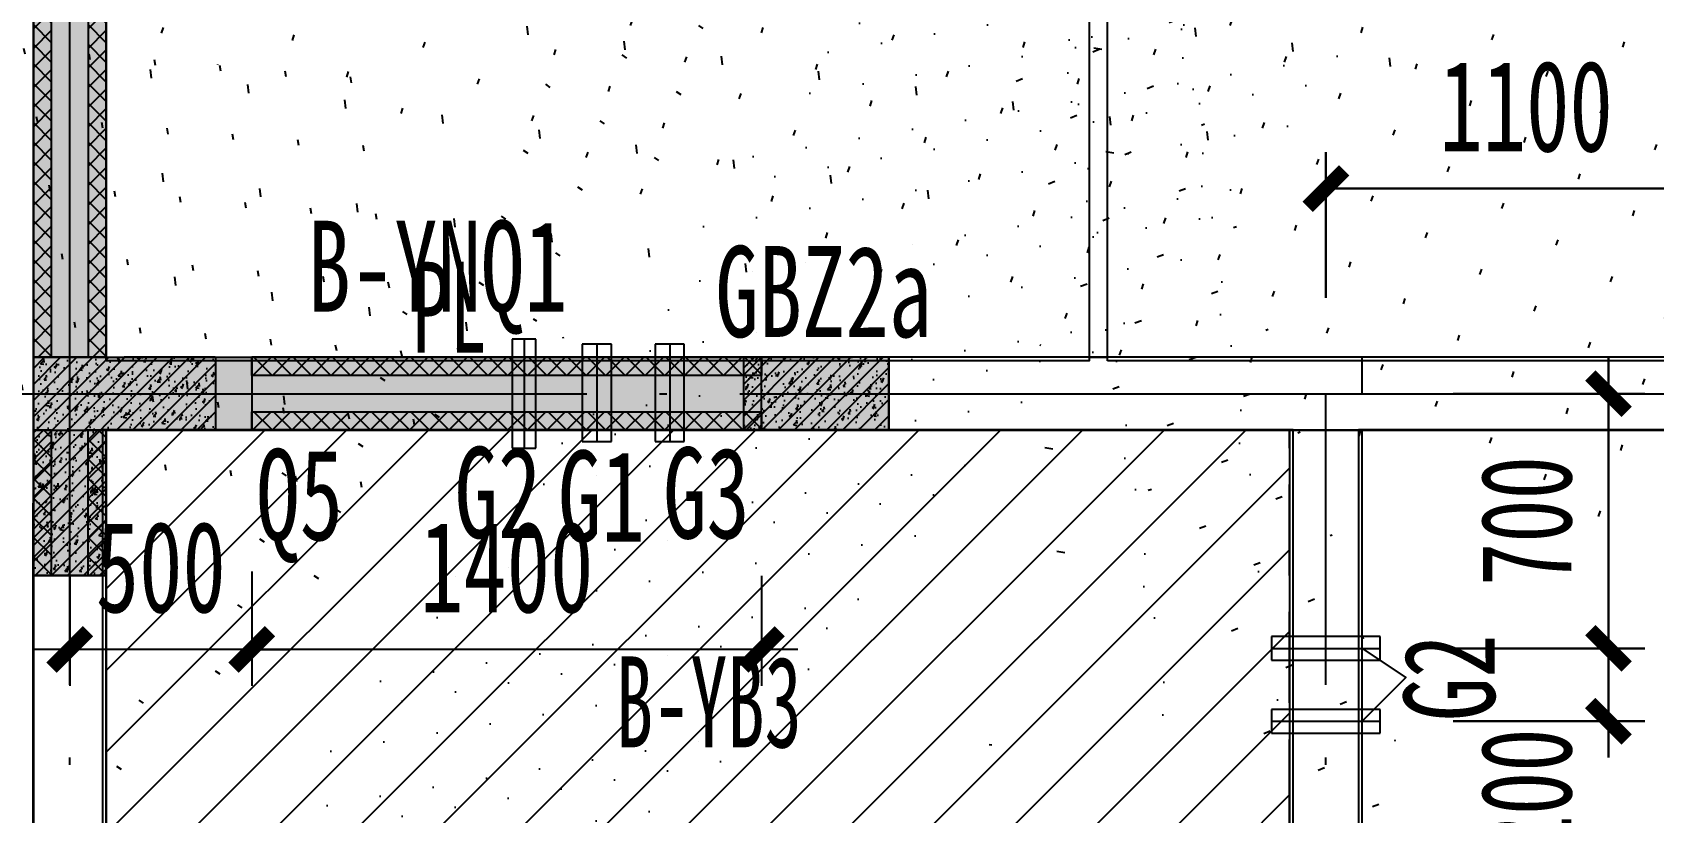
# Model space of a CAD drawing. Extents: x -3200781797 to -8106663, y 494714 to 1244925.
# Drawn here: x -8170803 to -8166350, y 773618 to 775762 of the extents above; entities that cross this region are included whole.
import ezdxf
from ezdxf.enums import TextEntityAlignment as Align
from ezdxf.xclip import XClip

# ---------------------------------------------------------------- set-up
doc = ezdxf.new("R2010")
doc.units = 0
doc.header["$LTSCALE"] = 1000
doc.header["$MEASUREMENT"] = 0
doc.header["$XCLIPFRAME"] = 0
for name, pattern in [('125-墙体$0$CENTER2', [1.125, 0.75, -0.125, 0.125, -0.125]), ('125-墙体$0$CONTINOUS', [0]), ('3#-轴线$0$DOTE', [2.4200000000000004, 2, -0.2, 0.02, -0.2]), ('3#4#5#$0$DASH', [0.35, 0.25, -0.1]), ('3#4#5#模板$0$DASH', [0.35, 0.25, -0.1]), ('DASH', [0.35, 0.25, -0.1])]:
    doc.linetypes.add(name, pattern=pattern)
doc.layers.get('Defpoints').update_dxf_attribs({"color": 30, "linetype": 'DASH'})
for name, color, linetype in [('125-墙体$0$DUCT-排烟中心线', 5, '125-墙体$0$CENTER2'), ('125-墙体$0$DUCT-排烟管', 2, 'Continuous'), ('125-墙体$0$DUCT-送风中心线', 5, '125-墙体$0$CENTER2'), ('125-墙体$0$DUCT-送风管', 4, 'Continuous'), ('125-墙体$0$S-WALL', 40, 'Continuous'), ('125-墙体$0$S-WALL-BEAM', 120, 'Continuous'), ('125-墙体$0$S-WALL-COLU', 252, '125-墙体$0$CONTINOUS'), ('125-墙体$0$S-WALL-COLU-HATC', 16, 'Continuous'), ('125-墙体$0$S-WALL-HATC', 253, 'Continuous'), ('125-墙体$0$提结构条件', 7, 'Continuous'), ('3#-轴线$0$A-ANNO-DOTE', 10, '3#-轴线$0$DOTE'), ('3#4#5#$0$DIM', 3, 'Continuous'), ('3#4#5#$0$PC-SLAB', 6, '3#4#5#$0$DASH'), ('3#4#5#$0$S-ANNO-TEXT', 7, 'Continuous'), ('3#4#5#$0$S-PC-FQ', 4, 'Continuous'), ('3#4#5#$0$S-PC-FQ-NYQ', 4, 'Continuous'), ('3#4#5#$0$S-PC-FQ-WYQ', 4, 'Continuous'), ('3#4#5#$0$S-PC-SLAB', 6, 'Continuous'), ('3#4#5#$0$S-WALL-HATC', 253, 'Continuous'), ('3#4#5#模板$0$S-SLAB-TEXT', 120, 'Continuous'), ('DIM', 3, 'Continuous'), ('S-PC-FQ-WYQ', 4, 'Continuous'), ('S-WALL-BEAM-TEXT', 2, 'Continuous'), ('S-WALL-COLU-TEXT', 2, 'Continuous')]:
    doc.layers.add(name, color=color, linetype=linetype)
doc.layers.add('WALL-TEXT', color=2, linetype='Continuous', lineweight=25)
doc.layers.add('设备条件', color=5, linetype='Continuous', lineweight=30)
doc.styles.add('3#4#5#$0$外部参照 1$0$宋体', font='', dxfattribs={"width": 0.8})
doc.styles.add('3#4#5#$0$宋体', font='', dxfattribs={"width": 0.8})
doc.styles.add('3#4#5#$0$楷体', font='', dxfattribs={"width": 0.7})
doc.styles.add('TSSD_Dimension', font='', dxfattribs={"width": 0.7})
doc.styles.add('楷体', font='', dxfattribs={"width": 0.6})
doc.styles.add('楷体GB312', font='', dxfattribs={"width": 0.8})
doc.styles.get('3#4#5#$0$外部参照 1$0$宋体').set_extended_font_data('SimSun')
doc.styles.get('3#4#5#$0$宋体').set_extended_font_data('SimSun')
doc.styles.get('3#4#5#$0$楷体').set_extended_font_data('KaiTi_GB2312')
doc.styles.get('TSSD_Dimension').set_extended_font_data('KaiTi_GB2312')
doc.styles.get('楷体').set_extended_font_data('KaiTi_GB2312')
doc.styles.get('楷体GB312').set_extended_font_data('楷体_GB2312')
doc.dimstyles.new('3#4#5#$0$TSSD_100_100', dxfattribs={"dimtxt": 250, "dimasz": 100, "dimexe": 100, "dimexo": 250, "dimgap": 100, "dimtad": 1, "dimdec": 0, "dimzin": 0, "dimdsep": 46, "dimtxsty": '3#4#5#$0$楷体', "dimblk": '3#4#5#$0$_ArchTick', "dimcen": 0, "dimdle": 100, "dimclrt": 7, "dimadec": 0, "dimazin": 0, "dimtfac": 1, "dimtdec": 0, "dimtix": 1, "dimtmove": 2, "dimatfit": 3, "dimfxl": 1, "dimtolj": 1, "dimtzin": 0, "dimarcsym": 0})
doc.dimstyles.new('TSSD_100_100', dxfattribs={"dimtxt": 250, "dimasz": 100, "dimexe": 100, "dimexo": 250, "dimgap": 100, "dimtad": 1, "dimdec": 0, "dimzin": 0, "dimdsep": 46, "dimtxsty": 'TSSD_Dimension', "dimblk": 'ARCHTICK', "dimcen": 0, "dimdle": 100, "dimclrt": 7, "dimadec": 0, "dimazin": 0, "dimtfac": 1, "dimtdec": 0, "dimtix": 1, "dimtmove": 2, "dimatfit": 3, "dimfxl": 1, "dimtolj": 1, "dimtzin": 0, "dimarcsym": 0})
doc.dimstyles.new('TSSD_100_100$0', dxfattribs={"dimtxt": 250, "dimasz": 100, "dimexe": 100, "dimexo": 0, "dimgap": 100, "dimtad": 1, "dimdec": 0, "dimzin": 0, "dimdsep": 46, "dimtxsty": 'TSSD_Dimension', "dimblk1": 'ARCHTICK', "dimblk2": 'ARCHTICK', "dimsah": 1, "dimcen": 0, "dimclrt": 7, "dimadec": 0, "dimazin": 0, "dimtfac": 1, "dimtdec": 0, "dimtix": 1, "dimtmove": 2, "dimatfit": 3, "dimldrblk": 'ARCHTICK', "dimfxl": 300, "dimfxlon": 1, "dimtvp": 0.7, "dimtolj": 1, "dimtzin": 0, "dimarcsym": 0})

# ---------------------------------------------------------------- blocks, each defined once
blk = doc.blocks.new('an-4')
at = {"layer": 'S-WALL-COLU-TEXT', "style": '楷体GB312', "width": 0.7}
blk.add_text('GBZ2a', height=250, dxfattribs=at).set_placement((-8471481.51107207, 768253.5306099739))
blk = doc.blocks.new('XPL-3#-F2')
at = {"layer": 'S-WALL-BEAM-TEXT', "style": '楷体', "width": 0.6}
blk.add_text('PL', height=250, dxfattribs=at).set_placement((-8219759.537081222, 774882.0521028088, -6.788630474278521e-09))
blk = doc.blocks.new('3-Q-2')
at = {"layer": 'WALL-TEXT', "style": '楷体GB312', "width": 0.7}
blk.add_text('Q5', height=250, dxfattribs=at).set_placement((-8216796.829892913, 774352.6503122707))
blk = doc.blocks.new('_ArchTick')
at = {"color": 0, "linetype": 'ByBlock', "const_width": 0.4}
blk.add_lwpolyline([(-0.5, -0.5), (0.5, 0.5)], dxfattribs=at)
blk = doc.blocks.new('*D1272')
at = {"layer": 'Defpoints', "color": 0, "transparency": 16777216}
for p in [(-8391497.145835888, 696912.7405795972), (-8390820.98067347, 696912.7405795972), (-8391497.145835888, 696212.7398857822)]:
    blk.add_point(p, dxfattribs=at)
at = {"layer": 'DIM', "color": 0, "lineweight": -2, "transparency": 16777216}
for p, q in [((-8390820.98067347, 696112.7398857822), (-8390820.98067347, 697012.7405795972)), ((-8391247.145835888, 696912.7405795972), (-8390720.98067347, 696912.7405795972)), ((-8391247.145835888, 696212.7398857822), (-8390720.98067347, 696212.7398857822))]:
    blk.add_line(p, q, dxfattribs=at)
at = {"layer": 'DIM', "color": 0, "lineweight": -2, "transparency": 16777216, "xscale": 100, "yscale": 100, "zscale": 100}
for p, rotation in [((-8390820.98067347, 696912.7405795972), 90), ((-8390820.98067347, 696212.7398857822), 270)]:
    blk.add_blockref('_ArchTick', p, dxfattribs=dict(at, rotation=rotation))
at = {"layer": 'DIM', "color": 7, "transparency": 16777216, "insert": (-8391045.980673468, 696562.7402326919), "char_height": 250, "attachment_point": 5, "rotation": 90, "style": 'TSSD_Dimension'}
blk.add_mtext('\\A1;700', dxfattribs=at)
blk = doc.blocks.new('*D1273')
at = {"layer": 'Defpoints', "color": 0, "transparency": 16777216}
for p in [(-8391497.145835888, 696212.7398857822), (-8390820.980673466, 696212.7398857822), (-8391497.145835888, 696012.7400357999)]:
    blk.add_point(p, dxfattribs=at)
at = {"layer": 'DIM', "color": 0, "lineweight": -2, "transparency": 16777216}
for p, q in [((-8390820.980673466, 696212.7398857822), (-8390820.980673466, 696312.7398857822)), ((-8391247.145835888, 696212.7398857822), (-8390720.980673466, 696212.7398857822)), ((-8390820.980673466, 696012.7400357999), (-8390820.980673466, 696212.7398857822)), ((-8391247.145835888, 696012.7400357999), (-8390720.980673466, 696012.7400357999)), ((-8390820.980673466, 696012.7400357999), (-8390820.980673466, 695912.7400357999))]:
    blk.add_line(p, q, dxfattribs=at)
at = {"layer": 'DIM', "color": 0, "lineweight": -2, "transparency": 16777216, "xscale": 100, "yscale": 100, "zscale": 100}
for p, rotation in [((-8390820.980673466, 696212.7398857822), 270), ((-8390820.980673466, 696012.7400357999), 90)]:
    blk.add_blockref('_ArchTick', p, dxfattribs=dict(at, rotation=rotation))
at = {"layer": 'DIM', "color": 7, "transparency": 16777216, "insert": (-8391045.980673414, 695814.3391348987), "char_height": 250, "attachment_point": 5, "rotation": 90, "style": 'TSSD_Dimension'}
blk.add_mtext('\\A1;200', dxfattribs=at)
blk = doc.blocks.new('*D1255')
at = {"layer": 'Defpoints', "color": 0, "transparency": 16777216}
for p in [(-8390497.365311045, 697476.3267007617), (-8391597.146519257, 696912.740579597), (-8390497.365311045, 696912.7402309686)]:
    blk.add_point(p, dxfattribs=at)
at = {"layer": 'DIM', "color": 0, "lineweight": -2, "transparency": 16777216}
for p, q in [((-8391597.146519257, 697176.3267007617), (-8391597.146519257, 697576.3267007617)), ((-8390497.365311045, 697176.3267007617), (-8390497.365311045, 697576.3267007617)), ((-8391597.146519257, 697476.3267007617), (-8390497.365311045, 697476.3267007617))]:
    blk.add_line(p, q, dxfattribs=at)
at = {"layer": 'DIM', "color": 0, "lineweight": -2, "transparency": 16777216, "xscale": 100, "yscale": 100, "zscale": 100, "rotation": 180}
blk.add_blockref('_ArchTick', (-8391597.146519257, 697476.3267007617), dxfattribs=at)
at = {"layer": 'DIM', "color": 0, "lineweight": -2, "transparency": 16777216, "xscale": 100, "yscale": 100, "zscale": 100}
blk.add_blockref('_ArchTick', (-8390497.365311045, 697476.3267007617), dxfattribs=at)
at = {"layer": 'DIM', "color": 7, "transparency": 16777216, "insert": (-8391047.25591515, 697701.3267007617), "char_height": 250, "attachment_point": 5, "style": 'TSSD_Dimension'}
blk.add_mtext('\\A1;1100', dxfattribs=at)
blk = doc.blocks.new('3#4#5#模板$0$A$C4139bdaf')
h = blk.add_hatch()
h.set_pattern_fill('ANSI31', color=251, scale=100)
h.set_pattern_definition([(45, (-7702.687107387464, -122599.998702767), (-112.2532015133644, 112.2532015133644), [])])
h.paths.add_polyline_path([(199.9989411755232, 400.0004981558304), (3449.998941175523, 400.0004981558304), (3449.998941175523, 3600.00049815583), (199.9989411755232, 3600.00049815583)])
at = {"linetype": '3#4#5#模板$0$DASH'}
for points in [[(-0.001058824476785958, 200.0004981558304), (3649.998941175523, 200.0004981558304), (3649.998941175523, 3800.00049815583), (-0.001058824476785958, 3800.00049815583)], [(199.9989411755232, 400.0004981558304), (3449.998941175523, 400.0004981558304), (3449.998941175523, 3600.00049815583), (199.9989411755232, 3600.00049815583)]]:
    blk.add_lwpolyline(points, close=True, dxfattribs=at)
blk = doc.blocks.new('3#4#5#$0$B-YWQ15')
at = {"layer": '3#4#5#$0$S-PC-FQ-WYQ'}
h = blk.add_hatch(dxfattribs=at)
h.set_pattern_fill('ANSI37', color=256, scale=12, angle=90)
h.set_pattern_definition([(135, (-970766.4588348517, 834939.8079217622), (-26.94076836320746, -26.94076836320745), []), (225, (-970766.4588348517, 834939.8079217622), (26.94076836320745, -26.94076836320746), [])])
h.paths.add_polyline_path([(-108963.8104887477, 319088.3087790273), (-108913.8104887477, 319088.3087790273), (-108914.0488637086, 321788.3914244222), (-108964.0488637086, 321788.3914244222)])
h = blk.add_hatch(dxfattribs=at)
h.set_pattern_fill('ANSI37', color=256, scale=12, angle=90)
h.set_pattern_definition([(135, (-970616.4588376287, 834939.8079217697), (-26.94076836320746, -26.94076836320745), []), (225, (-970616.4588376287, 834939.8079217697), (26.94076836320745, -26.94076836320746), [])])
h.paths.add_polyline_path([(-108813.8104915249, 319088.3087790348), (-108763.8104915249, 319088.3087790348), (-108764.0488664858, 321788.3914244297), (-108814.0488664858, 321788.3914244297)])
for points in [[(-108963.8104887477, 319088.3087790273), (-108913.8104887477, 319088.3087790273), (-108914.0488637086, 321788.3914244222), (-108964.0488637086, 321788.3914244222)], [(-108964.0488639945, 321788.3914244222), (-108764.0488636509, 321788.3914244222), (-108763.8104886899, 319088.3087790348), (-108963.8104890336, 319088.3087790348)], [(-108813.8104915249, 319088.3087790348), (-108763.8104915249, 319088.3087790348), (-108764.0488664858, 321788.3914244297), (-108814.0488664858, 321788.3914244297)]]:
    blk.add_lwpolyline(points, close=True, dxfattribs=at)
blk = doc.blocks.new('3#4#5#$0$B-YWQ7')
at = {"layer": '3#4#5#$0$S-PC-FQ'}
h = blk.add_hatch(dxfattribs=at)
h.set_pattern_fill('HONEY', color=6, scale=100, angle=-2.544443745170813e-14)
h.set_pattern_definition([(0, (-2908947.836587525, 574047.3616422934), (18.75, 10.82531749999999), [12.5, -25]), (120, (-2908947.836587525, 574047.3616422934), (-18.74999995903224, 10.82531757095824), [12.5, -25]), (59.99999999999997, (-2908947.836587525, 574047.3616422934), (4.096776380386083e-08, 21.65063507095823), [-25, 12.5])])
h.paths.add_polyline_path([(-147955.7622673716, 325388.3941554159), (-147855.7622673716, 325388.3941554159), (-147856.0000686354, 324388.3916527278), (-147956.0000686354, 324388.3916527278)])
at = {"layer": '3#4#5#$0$S-PC-FQ-WYQ'}
h = blk.add_hatch(dxfattribs=at)
h.set_pattern_fill('ANSI37', color=256, scale=12, angle=90)
h.set_pattern_definition([(135, (-1009808.171872631, 839489.7956301924), (-26.94076836320746, -26.94076836320745), []), (225, (-1009808.171872631, 839489.7956301924), (26.94076836320745, -26.94076836320746), [])])
h.paths.add_polyline_path([(-148006.0001016357, 326088.3916909423), (-147956.0001016357, 326088.3916909423), (-147955.7619014881, 326488.3791328523), (-148005.7619014881, 326488.3791328523)])
h = blk.add_hatch(dxfattribs=at)
h.set_pattern_fill('ANSI37', color=256, scale=12, angle=90)
h.set_pattern_definition([(135, (-1009658.171875408, 839489.7956301998), (-26.94076836320746, -26.94076836320745), []), (225, (-1009658.171875408, 839489.7956301998), (26.94076836320745, -26.94076836320746), [])])
h.paths.add_polyline_path([(-147856.0001044129, 326088.3916909498), (-147806.0001044129, 326088.3916909498), (-147805.7619042653, 326488.3791328599), (-147855.7619042653, 326488.3791328599)])
h = blk.add_hatch(dxfattribs=at)
h.set_pattern_fill('ANSI37', color=256, scale=12, angle=90)
h.set_pattern_definition([(135, (-1009808.172235738, 838539.797751571), (-26.94076836320746, -26.94076836320745), []), (225, (-1009808.172235738, 838539.797751571), (26.94076836320745, -26.94076836320746), [])])
h.paths.add_polyline_path([(-148005.7625431432, 324388.3916527204), (-147955.7625431432, 324388.3916527204), (-147955.7622645944, 325388.394299761), (-148005.7622645944, 325388.394299761)])
h = blk.add_hatch(dxfattribs=at)
h.set_pattern_fill('ANSI37', color=256, scale=12, angle=90)
h.set_pattern_definition([(135, (-1009658.172238515, 838539.7977515785), (-26.94076836320746, -26.94076836320745), []), (225, (-1009658.172238515, 838539.7977515785), (26.94076836320745, -26.94076836320746), [])])
h.paths.add_polyline_path([(-147855.7625459204, 324388.3916527278), (-147805.7625459204, 324388.3916527278), (-147805.7622673716, 325388.3942997685), (-147855.7622673716, 325388.3942997685)])
h = blk.add_hatch(dxfattribs=at)
h.set_pattern_fill('ANSI37', color=256, scale=12, angle=90)
h.set_pattern_definition([(135, (-1009808.039230553, 836589.8057067818), (-26.94076836320746, -26.94076836320745), []), (225, (-1009808.039230553, 836589.8057067818), (26.94076836320745, -26.94076836320746), [])])
h.paths.add_polyline_path([(-148005.867459557, 322088.3887220017), (-147955.867459557, 322088.3887220017), (-147955.6292594094, 323688.389188317), (-148005.6292594094, 323688.389188317)])
h = blk.add_hatch(dxfattribs=at)
h.set_pattern_fill('ANSI37', color=256, scale=12, angle=90)
h.set_pattern_definition([(135, (-1009658.039233329, 836589.8057067895), (-26.94076836320746, -26.94076836320745), []), (225, (-1009658.039233329, 836589.8057067895), (26.94076836320745, -26.94076836320746), [])])
h.paths.add_polyline_path([(-147855.8674623342, 322088.3887220092), (-147805.8674623342, 322088.3887220092), (-147805.6292621866, 323688.3891883246), (-147855.6292621866, 323688.3891883246)])
at = {"layer": '3#4#5#$0$S-PC-FQ', "color": 6}
blk.add_lwpolyline([(-147955.7622673716, 325388.3942997685), (-147855.7622673716, 325388.3942997685), (-147855.8818458347, 324388.3942319356), (-147955.8818458347, 324388.3942319356)], close=True, dxfattribs=at)
at = {"layer": '3#4#5#$0$S-PC-FQ-WYQ'}
for points in [[(-148006.0001016357, 326088.3916909423), (-147956.0001016357, 326088.3916909423), (-147955.7619014881, 326488.3791328523), (-148005.7619014881, 326488.3791328523)], [(-148005.761901774, 326488.3791328523), (-147805.7619014303, 326488.3791328523), (-147806.000101578, 326088.3916909498), (-148006.0001019216, 326088.3916909498)], [(-147856.0001044129, 326088.3916909498), (-147806.0001044129, 326088.3916909498), (-147805.7619042653, 326488.3791328599), (-147855.7619042653, 326488.3791328599)], [(-148006.0001019216, 326088.3942319356), (-147805.7620599908, 326088.3942319356), (-147805.7620599908, 325388.3941554159), (-148006.0001019216, 325388.3941554159)], [(-148005.7625431432, 324388.3916527204), (-147955.7625431432, 324388.3916527204), (-147955.7622645944, 325388.394299761), (-148005.7622645944, 325388.394299761)], [(-148005.7622648804, 325388.394299761), (-147805.7622645367, 325388.394299761), (-147805.7625430855, 324388.3916527278), (-148005.7625434292, 324388.3916527278)], [(-147855.7625459204, 324388.3916527278), (-147805.7625459204, 324388.3916527278), (-147805.7622673716, 325388.3942997685), (-147855.7622673716, 325388.3942997685)], [(-148006.0008668001, 324388.3942319356), (-147805.7628248692, 324388.3942319356), (-147805.6416000514, 323688.3942319356), (-148005.8796419823, 323688.3942319356)], [(-148005.867459557, 322088.3887220017), (-147955.867459557, 322088.3887220017), (-147955.6292594094, 323688.389188317), (-148005.6292594094, 323688.389188317)], [(-148005.6292596953, 323688.389188317), (-147805.6292593516, 323688.389188317), (-147805.8674594993, 322088.3887220092), (-148005.8674598429, 322088.3887220092)], [(-147855.8674623342, 322088.3887220092), (-147805.8674623342, 322088.3887220092), (-147805.6292621866, 323688.3891883246), (-147855.6292621866, 323688.3891883246)]]:
    blk.add_lwpolyline(points, close=True, dxfattribs=at)
blk = doc.blocks.new('3#4#5#$0$_ArchTick')
at = {"color": 0, "linetype": 'ByBlock', "const_width": 0.4}
blk.add_lwpolyline([(-0.5, -0.5), (0.5, 0.5)], dxfattribs=at)
blk = doc.blocks.new('*D3511')
at = {"layer": '3#4#5#$0$DIM', "color": 0, "lineweight": -2, "transparency": 16777216}
for p, q in [((600.0027373680496, -3788.815633588083), (600.0021439564215, -4102.895985471589)), ((2000.020325579244, -3800.680029690111), (2000.019754578763, -4102.898630612314)), ((2100.019943514832, -4002.89881954874), (500.0023328928465, -4002.895796535522))]:
    blk.add_line(p, q, dxfattribs=at)
at = {"layer": 'Defpoints', "color": 0, "transparency": 16777216}
for p in [(600.003209708666, -3538.815633588529), (2000.020797919861, -3550.680029690557), (600.002332892668, -4002.895985471769)]:
    blk.add_point(p, dxfattribs=at)
at = {"layer": '3#4#5#$0$DIM', "color": 0, "lineweight": -2, "transparency": 16777216, "xscale": 100, "yscale": 100, "zscale": 100}
for p, rotation in [((600.002332892668, -4002.895985471769), 179.9998917475048), ((2000.01994351501, -4002.898630612493), 359.9998917475048)]:
    blk.add_blockref('3#4#5#$0$_ArchTick', p, dxfattribs=dict(at, rotation=rotation))
at = {"layer": '3#4#5#$0$DIM', "color": 7, "transparency": 16777216, "insert": (1300.011563310394, -3777.897308042533), "char_height": 250, "attachment_point": 5, "rotation": 359.99989174750476, "style": '3#4#5#$0$楷体'}
blk.add_mtext('\\A1;1400', dxfattribs=at)
blk = doc.blocks.new('3#4#5#$0$B-YNQ1')
at = {"layer": '3#4#5#$0$S-PC-FQ-WYQ'}
h = blk.add_hatch(dxfattribs=at)
h.set_pattern_fill('ANSI37', color=256, scale=12, angle=180)
h.set_pattern_definition([(225, (-660607.1781414961, -535164.0255354154), (26.94076836320745, -26.94076836320746), []), (315, (-660607.1781414961, -535164.0255354154), (26.94076836320746, 26.94076836320745), [])])
h.paths.add_polyline_path([(-146055.7440335318, 326638.38548242), (-146055.7440335318, 326688.38548242), (-147455.7616441562, 326688.3844357273), (-147455.7616441562, 326638.3844357273)])
h = blk.add_hatch(dxfattribs=at)
h.set_pattern_fill('ANSI37', color=256, scale=12, angle=180)
h.set_pattern_definition([(225, (-660607.1781414887, -535314.0255326384), (26.94076836320745, -26.94076836320746), []), (315, (-660607.1781414887, -535314.0255326384), (26.94076836320746, 26.94076836320745), [])])
h.paths.add_polyline_path([(-146055.7440335243, 326488.3854851972), (-146055.7440335243, 326538.3854851972), (-147455.7616441487, 326538.3844385045), (-147455.7616441487, 326488.3844385045)])
for points in [[(-147455.7616441487, 326488.3844382186), (-147455.7616441487, 326688.3844385623), (-146055.7440335318, 326688.3854852549), (-146055.7440335318, 326488.3854849113)], [(-146055.7440335318, 326638.38548242), (-146055.7440335318, 326688.38548242), (-147455.7616441562, 326688.3844357273), (-147455.7616441562, 326638.3844357273)], [(-146055.7440335243, 326488.3854851972), (-146055.7440335243, 326538.3854851972), (-147455.7616441487, 326538.3844385045), (-147455.7616441487, 326488.3844385045)]]:
    blk.add_lwpolyline(points, close=True, dxfattribs=at)
blk = doc.blocks.new('*D3525')
at = {"layer": '3#4#5#$0$DIM', "color": 0, "lineweight": -2, "transparency": 16777216}
for p, q in [((100.0080840348382, -3800.143227156543), (100.0080840348382, -4102.896559291694)), ((600.0022102401417, -3799.857991175319), (600.0022102401417, -4102.896559291694)), ((100.0080840348382, -4002.896559291694), (0.008084034838219623, -4002.896559291694)), ((600.0022102401417, -4002.896559291694), (100.0080840348382, -4002.896559291694)), ((600.0022102401417, -4002.896559291694), (700.0022102401417, -4002.896559291694))]:
    blk.add_line(p, q, dxfattribs=at)
at = {"layer": 'Defpoints', "color": 0, "transparency": 16777216}
for p in [(100.0080840348382, -3550.143227156543), (600.0022102401417, -3549.857991175319), (100.0080840348382, -4002.896559291694)]:
    blk.add_point(p, dxfattribs=at)
at = {"layer": '3#4#5#$0$DIM', "color": 0, "lineweight": -2, "transparency": 16777216, "xscale": 100, "yscale": 100, "zscale": 100}
blk.add_blockref('3#4#5#$0$_ArchTick', (100.0080840348382, -4002.896559291694), dxfattribs=at)
at = {"layer": '3#4#5#$0$DIM', "color": 0, "lineweight": -2, "transparency": 16777216, "xscale": 100, "yscale": 100, "zscale": 100, "rotation": 180}
blk.add_blockref('3#4#5#$0$_ArchTick', (600.0022102401417, -4002.896559291694), dxfattribs=at)
at = {"layer": '3#4#5#$0$DIM', "color": 7, "transparency": 16777216, "insert": (350.00514713749, -3777.896559291694), "char_height": 250, "attachment_point": 5, "style": '3#4#5#$0$楷体'}
blk.add_mtext('\\A1;500', dxfattribs=at)
blk = doc.blocks.new('3#4#5#$0$ban111')
at = {"layer": '3#4#5#$0$S-WALL-HATC', "ltscale": 100}
h = blk.add_hatch(dxfattribs=at)
h.set_pattern_fill('AR-CONC', color=256, scale=25, angle=-360.0000000000001, style=0)
h.set_pattern_definition([(49.99999999999994, (-2021084971.688381, 37341211722.80309), (179.3150456501884, -15.68803374564894), [18.75, -206.25]), (355, (-2021084971.688381, 37341211722.80309), (-34.68783340324983, 188.048033425003), [15, -165]), (100.4513999999999, (-2021084956.745461, 37341211721.49575), (144.6273454285055, 172.3598855152383), [15.93504749999993, -175.2855279999988]), (46.18419999999992, (-2021084971.688381, 37341211772.80309), (266.8102621564111, -41.37975358225476), [28.125, -309.3749999999999]), (96.63559999999993, (-2021084949.454195, 37341211769.35476), (233.6656763871761, 243.5294677251102), [23.90257199999984, -262.9282499999974]), (351.1841999999999, (-2021084971.688381, 37341211772.80309), (233.665486283407, 243.5296502313309), [22.49999999999984, -247.4999999999987]), (20.99999999999995, (-2021084946.688381, 37341211760.30309), (149.2267630296153, -100.6547226663348), [18.75, -206.25]), (326, (-2021084946.688381, 37341211760.30309), (60.8288329803956, 181.2875112617132), [15, -165]), (71.45139999999999, (-2021084934.252823, 37341211751.91518), (210.0556571453726, 80.63262417748791), [15.9350475, -175.285528]), (37.49999999999994, (-2021084971.688381, 37341211722.80309), (3.039963829322741, 83.22346345782788), [0, -162.9999999999988, 0, -167.4999999999988, 0, -165.6249999999988]), (7.499999999999932, (-2021084971.688381, 37341211722.80309), (65.76738436053724, 98.60292797059), [0, -95.5, 0, -159.25, 0, -63.125]), (327.4999999999999, (-2021085027.438381, 37341211722.80309), (133.4556090431022, -5.638717933595058), [0, -62.49999999999999, 0, -195, 0, -258.7499999999999]), (317.4999999999999, (-2021085052.438381, 37341211722.80309), (145.7965423355966, 25.0262455830793), [0, -81.25, 0, -129.5, 0, -183.75])])
h.paths.add_polyline_path([(-229032.0009487905, 409975.0000811631), (-228982.0009030856, 409975.0000750691), (-228982.0009944952, 412974.9999572062), (-229032.0010402, 412974.9999633002)])
at = {"layer": '3#4#5#$0$S-PC-SLAB'}
for points in [[(-231732.0009944952, 409964.9999670067), (-231732.0009944952, 412984.9999670067), (-229032.0009944952, 412984.9999670067), (-229032.0009944952, 409964.9999670067)], [(-228982.0009347743, 409965.0000553694), (-228982.0009347743, 412985.0000553694), (-225982.0009347743, 412985.0000553694), (-225982.0009347743, 409965.0000553694)], [(-228292.0000004165, 407374.9996759502), (-222672.0000004176, 407374.9996759502), (-222672.0000004176, 409774.9996759502), (-228292.0000004165, 409774.9996759502)]]:
    blk.add_lwpolyline(points, close=True, dxfattribs=at)
blk.add_lwpolyline([(-231742.0009944941, 408375.0000233312), (-228481.762625733, 408374.9990105955), (-228471.762625733, 408374.9990105955), (-228471.7626257332, 407975.9280014599), (-228471.7626257332, 407975.9274881768), (-228471.7626257332, 409775.0000233313), (-231742.0009944942, 409775.0000233312), (-231742.0009944941, 408375.0000233312)], dxfattribs=at)
at = {"layer": '3#4#5#$0$S-WALL-HATC', "ltscale": 100}
blk.add_lwpolyline([(-229032.0009487905, 409975.0000811631), (-228982.0009030856, 409975.0000750691), (-228982.0009944952, 412974.9999572062), (-229032.0010402, 412974.9999633002)], close=True, dxfattribs=at)
blk = doc.blocks.new('3#4#5#$0$5#')
at = {"layer": '3#4#5#$0$S-ANNO-TEXT'}
blk.add_blockref('3#4#5#$0$ban111', (378828.8026710108, -247399.8572734847), dxfattribs=at)
at = {"layer": '3#4#5#$0$PC-SLAB', "linetype": 'ByBlock', "style": '3#4#5#$0$外部参照 1$0$宋体', "width": 0.6}
blk.add_text('B-YB3', height=250, dxfattribs=at).set_placement((148752.1033641517, 161625.8774025316), align=Align.MIDDLE)
blk = doc.blocks.new('125-墙体$0$she')
at = {"layer": '125-墙体$0$DUCT-排烟中心线'}
for p, q in [((1247.683420373389, -3050.689154202279), (1247.683420373374, -3349.31108146171)), ((3300.689267166526, -3900.000693814996), (3599.311194425958, -3900.000693814989)), ((3300.689036370226, -4100.000543797403), (3599.310963629658, -4100.000543797396))]:
    blk.add_line(p, q, dxfattribs=at)
at = {"layer": '125-墙体$0$DUCT-排烟管'}
for p, q in [((1215.183420373389, -3050.689154202279), (1215.183420373374, -3349.31108146171)), ((1280.183420373389, -3050.689154202279), (1215.183420373389, -3050.689154202279)), ((1280.183420373374, -3349.31108146171), (1280.183420373389, -3050.689154202279)), ((1215.183420373374, -3349.31108146171), (1280.183420373374, -3349.31108146171)), ((3599.311194425958, -3867.500693814989), (3300.689267166526, -3867.500693814996)), ((3300.689267166526, -3867.500693814996), (3300.689267166526, -3932.500693814996)), ((3599.311194425958, -3932.500693814989), (3599.311194425958, -3867.500693814989)), ((3300.689267166526, -3932.500693814996), (3599.311194425958, -3932.500693814989)), ((3599.310963629658, -4067.500543797396), (3300.689036370226, -4067.500543797403)), ((3300.689036370226, -4067.500543797403), (3300.689036370226, -4132.500543797403)), ((3599.310963629658, -4132.500543797396), (3599.310963629658, -4067.500543797396)), ((3300.689036370226, -4132.500543797403), (3599.310963629658, -4132.500543797396))]:
    blk.add_line(p, q, dxfattribs=at)
at = {"layer": '125-墙体$0$DUCT-送风中心线'}
for p, q in [((1447.683420373389, -3063.74848623795), (1447.683420373389, -3330.97650390194)), ((1647.683420373389, -3063.74848623795), (1647.683420373389, -3330.97650390194))]:
    blk.add_line(p, q, dxfattribs=at)
at = {"layer": '125-墙体$0$DUCT-送风管'}
for p, q in [((1407.683420373389, -3063.74848623795), (1407.683420373389, -3330.97650390194)), ((1487.683420373389, -3063.74848623795), (1407.683420373389, -3063.74848623795)), ((1487.683420373389, -3330.97650390194), (1487.683420373389, -3063.74848623795)), ((1407.683420373389, -3330.97650390194), (1487.683420373389, -3330.97650390194))]:
    blk.add_line(p, q, dxfattribs=at)
at = {"layer": '125-墙体$0$提结构条件', "color": 3}
for p, q in [((1607.683420373389, -3063.74848623795), (1607.683420373389, -3330.97650390194)), ((1687.683420373389, -3063.74848623795), (1607.683420373389, -3063.74848623795)), ((1687.683420373389, -3330.97650390194), (1687.683420373389, -3063.74848623795)), ((1607.683420373389, -3330.97650390194), (1687.683420373389, -3330.97650390194))]:
    blk.add_line(p, q, dxfattribs=at)
blk = doc.blocks.new('125-墙体')
at = {"layer": '125-墙体$0$S-WALL-COLU-HATC'}
h = blk.add_hatch(dxfattribs=at)
h.set_pattern_fill('AR-CONC', color=256, scale=10)
h.set_pattern_definition([(49.99999999999999, (15637.05247968878, -243795.612466133), (71.72601826007535, -6.275213498259511), [7.5, -82.5]), (355, (15637.05247968878, -243795.612466133), (-13.8751333613, 75.21921337000119), [6, -66]), (100.4514, (15643.02964768877, -243796.135400133), (57.85093817140216, 68.94395420609536), [6.374018999999988, -70.1142111999998]), (46.18420000000002, (15637.05247968878, -243775.612466133), (106.7241048625644, -16.55190143290181), [11.24999999999994, -123.7499999999995]), (96.6356, (15645.94615418877, -243776.991796833), (93.46627055487033, 97.41178709004417), [9.561028799999999, -105.1713]), (351.1842, (15637.05247968878, -243775.612466133), (93.46619451336272, 97.41186009253246), [9, -99]), (21, (15647.05247968878, -243780.612466133), (59.69070521184616, -40.26188906653388), [7.5, -82.5]), (326.0000000000001, (15647.05247968878, -243780.612466133), (24.33153319215817, 72.5150045046853), [6, -66]), (71.4514, (15652.02670298878, -243783.967626733), (84.02226285814899, 32.25304967099524), [6.374019000000001, -70.1142112]), (37.50000000000001, (15637.05247968878, -243795.612466133), (1.215985531729067, 33.28938538313115), [0, -65.19999999999999, 0, -67, 0, -66.25]), (7.499999999999999, (15637.05247968878, -243795.612466133), (26.30695374421486, 39.44117118823603), [0, -38.2, 0, -63.7, 0, -25.25]), (327.5, (15614.75247968877, -243795.612466133), (53.3822436172409, -2.255487173437976), [0, -25, 0, -78, 0, -103.5]), (317.5, (15604.75247968877, -243795.612466133), (58.31861693423862, 10.01049823323177), [0, -32.5, 0, -51.8, 0, -73.5])])
h.paths.add_polyline_path([(100, -3300), (99.98422405263409, -3700), (-100.0157759473659, -3700), (-100, -3100), (399.9999080896377, -3100.000000539585), (399.9999080896377, -3300.000000539352)])
h = blk.add_hatch(dxfattribs=at)
h.set_pattern_fill('ANSI31', color=256, scale=250, style=0)
h.set_pattern_definition([(45, (15637.05247968878, -243795.612466133), (-22.09708691207961, 22.09708691207961), [])])
h.paths.add_polyline_path([(100, -3300), (99.98422405263409, -3700), (-100.0157759473659, -3700), (-100, -3100), (399.9999080896377, -3100.000000539585), (399.9999080896377, -3300.000000539352)])
h = blk.add_hatch(dxfattribs=at)
h.set_pattern_fill('AR-CONC', color=256, scale=10)
h.set_pattern_definition([(49.99999999999999, (11340.72825505283, -244207.8152530455), (71.72601826007535, -6.275213498259511), [7.5, -82.5]), (355, (11340.72825505283, -244207.8152530455), (-13.8751333613, 75.21921337000119), [6, -66]), (100.4514, (11346.70542305283, -244208.3381870455), (57.85093817140216, 68.94395420609536), [6.374018999999987, -70.11421119999979]), (46.18420000000002, (11340.72825505283, -244187.8152530455), (106.7241048625644, -16.55190143290181), [11.24999999999993, -123.7499999999995]), (96.6356, (11349.62192955283, -244189.1945837455), (93.46627055487033, 97.41178709004417), [9.561028799999999, -105.1713]), (351.1842, (11340.72825505283, -244187.8152530455), (93.46619451336272, 97.41186009253246), [9, -99]), (21, (11350.72825505283, -244192.8152530455), (59.69070521184616, -40.26188906653388), [7.5, -82.5]), (326.0000000000001, (11350.72825505283, -244192.8152530455), (24.33153319215817, 72.5150045046853), [6, -66]), (71.4514, (11355.70247835282, -244196.1704136455), (84.02226285814899, 32.25304967099524), [6.374019000000001, -70.1142112]), (37.50000000000001, (11340.72825505283, -244207.8152530455), (1.215985531729067, 33.28938538313115), [0, -65.19999999999999, 0, -67, 0, -66.25]), (7.499999999999999, (11340.72825505283, -244207.8152530455), (26.30695374421486, 39.44117118823603), [0, -38.2, 0, -63.7, 0, -25.25]), (327.5, (11318.42825505283, -244207.8152530455), (53.3822436172409, -2.255487173437976), [0, -25, 0, -78, 0, -103.5]), (317.5, (11308.42825505283, -244207.8152530455), (58.31861693423862, 10.01049823323177), [0, -32.5, 0, -51.8, 0, -73.5])])
h.paths.add_polyline_path([(2250, -3300), (2250, -3100), (1850.000497644069, -3100.001099372981), (1850.000497644069, -3300.001099372981)])
h = blk.add_hatch(dxfattribs=at)
h.set_pattern_fill('ANSI31', color=256, scale=250, style=0)
h.set_pattern_definition([(45, (11340.72825505283, -244207.8152530455), (-22.09708691207961, 22.09708691207961), [])])
h.paths.add_polyline_path([(2250, -3100), (1850.000497644069, -3100.001099372981), (1850.000497644069, -3300.001099372981), (2250, -3300)])
at = {"layer": '125-墙体$0$S-WALL-HATC'}
for points in [[(100, -100), (-100, 100), (-100, -3200), (33.33333333331393, -3200), (100, -3100)], [(33.33333333331393, -3200), (100, -3300), (2250, -3300), (2250, -3100), (100, -3100)], [(33.33333333331393, -3200), (-100, -3200), (-100, -3700), (100, -3700), (100, -3300)]]:
    blk.add_hatch(color=256, dxfattribs=at).paths.add_polyline_path(points)
at = {"layer": '125-墙体$0$S-WALL'}
for p, q in [((-100, 100), (-100, -3200)), ((100, -100), (100, -3100)), ((100, -3100), (2150, -3100)), ((2250, -3100), (2150, -3100)), ((2250, -3300), (2250, -3100)), ((-100, -3200), (-100, -3700)), ((100, -3300), (100, -3700)), ((100, -3300), (2150, -3300)), ((2150, -3300), (2250, -3300)), ((-100, -3700), (100, -3700))]:
    blk.add_line(p, q, dxfattribs=at)
at = {"layer": '125-墙体$0$S-WALL-BEAM'}
for points in [[(2250, -3099.999803988292), (2250, -3300.000196011708), (6950, -3300.000196011708), (6950, -3099.999803988292)], [(3550.000994495931, -3299.999771365838), (3350.000602472515, -3299.999771365838), (3350, -7800), (3550.000392023416, -7800)], [(100.0003920234158, -3700), (-100, -3700), (-100.0003920235031, -6100), (99.9999999999709, -6100)]]:
    blk.add_lwpolyline(points, close=True, dxfattribs=at)
at = {"layer": '125-墙体$0$S-WALL-COLU', "linetype": 'ByBlock'}
blk.add_lwpolyline([(100, -3300), (99.98422405263409, -3700), (-100.0157759473659, -3700), (-100, -3100), (399.9999080896377, -3100.000000539585), (399.9999080896377, -3300.000000539352), (100, -3300)], dxfattribs=at)
at = {"layer": '125-墙体$0$S-WALL-COLU', "lineweight": -2}
blk.add_lwpolyline([(2250, -3300), (2250, -3100), (1850.000497644069, -3100.001099372981), (1850.000497644069, -3300.001099372981)], close=True, dxfattribs=at)
blk.add_blockref('125-墙体$0$she', (0, 0))
blk = doc.blocks.new('3#-轴线')
at = {"layer": '3#-轴线$0$A-ANNO-DOTE'}
for points in [[(0, -16100), (0, 5500)], [(-3000, -3200), (44800, -3200)], [(3450, -16100), (3450, -3200)]]:
    blk.add_lwpolyline(points, dxfattribs=at)
blk = doc.blocks.new('g-4')
at = {"layer": 'S-PC-FQ-WYQ'}
blk.add_lwpolyline([(-8391497.145605091, 696212.739885782), (-8391377.421896975, 696132.5562721362), (-8391497.145835884, 696012.7400357997)], dxfattribs=at)
at = {"layer": 'DIM', "color": 7, "char_height": 250, "attachment_point": 5, "style": 'TSSD_Dimension'}
for s, insert in [('\\A1;G2', (-8393871.115113772, 696639.2483741969)), ('\\A1;G1', (-8393587.022430327, 696629.1748529244)), ('\\A1;G3', (-8393298.429798419, 696637.9254228591))]:
    blk.add_mtext(s, dxfattribs=dict(at, insert=insert))
at = {"layer": 'DIM', "color": 7, "insert": (-8391256.177782655, 696131.9899325076), "char_height": 250, "attachment_point": 5, "rotation": 90, "style": 'TSSD_Dimension'}
blk.add_mtext('\\A1;G2', dxfattribs=at)
at = {"layer": 'DIM'}
dim = blk.add_linear_dim(base=(-8390497.365311045, 697476.3267007617), p1=(-8391597.146519257, 696912.740579597), p2=(-8390497.365311045, 696912.7402309686), dimstyle='TSSD_100_100$0', dxfattribs=at)
dim.commit()
dim.dimension.update_dxf_attribs({"geometry": '*D1255', "text_midpoint": (-8391047.25591515, 697701.3267007617)})
dim = blk.add_linear_dim(base=(-8390820.98067347, 696912.7405795972), p1=(-8391497.145835884, 696212.739885782), p2=(-8391497.145835884, 696912.740579597), angle=90, dimstyle='TSSD_100_100', dxfattribs=at)
dim.commit()
dim.dimension.update_dxf_attribs({"geometry": '*D1272', "text_midpoint": (-8391045.980673468, 696562.7402326919)})
dim = blk.add_linear_dim(base=(-8390820.980673466, 696212.7398857822), p1=(-8391497.145835884, 696012.7400357997), p2=(-8391497.145835884, 696212.739885782), angle=90, dimstyle='TSSD_100_100', dxfattribs=at)
dim.commit()
dim.dimension.update_dxf_attribs({"geometry": '*D1273', "text_midpoint": (-8391045.980673414, 695814.3391348987), "dimtype": 128})
blk = doc.blocks.new('3#4#5#$0$A$C53EF3948')
at = {"layer": '3#4#5#$0$S-PC-FQ-WYQ'}
for name, p in [('3#4#5#$0$B-YWQ15', (108964.0411718799, -322288.5339451145)), ('3#4#5#$0$B-YWQ7', (148005.769985637, -329888.5223600089))]:
    blk.add_blockref(name, p, dxfattribs=at)
at = {"layer": '3#4#5#$0$S-PC-FQ-WYQ', "xscale": -1, "rotation": 359.9998917495049}
blk.add_blockref('3#4#5#$0$B-YNQ1', (-145456.3576879191, -329887.9664814681), dxfattribs=at)
at = {"layer": '3#4#5#$0$S-PC-FQ-NYQ', "style": '3#4#5#$0$宋体', "width": 0.7}
blk.add_text('B-YNQ1', height=250, rotation=359.9998917495049, dxfattribs=at).set_placement((752.9928223147872, -2949.871047678636, -1.357726094855704e-08), align=Align.MIDDLE_LEFT)
at = {"layer": '3#4#5#$0$DIM'}
dim = blk.add_linear_dim(base=(100.0080840348382, -4002.896559291694), p1=(600.0022102401417, -3549.857991175319), p2=(100.0080840348382, -3550.143227156543), dimstyle='3#4#5#$0$TSSD_100_100', dxfattribs=at)
dim.commit()
dim.dimension.update_dxf_attribs({"geometry": '*D3525', "text_midpoint": (350.00514713749, -3777.896559291694)})
dim = blk.add_linear_dim(base=(600.002332892668, -4002.895985471769), p1=(2000.02079791986, -3550.680029690557), p2=(600.003209708666, -3538.815633588529), angle=179.9998917475048, dimstyle='3#4#5#$0$TSSD_100_100', dxfattribs=at)
dim.commit()
dim.dimension.update_dxf_attribs({"geometry": '*D3511', "text_midpoint": (1300.011563310394, -3777.897308042533)})

msp = doc.modelspace()

# ---------------------------------------------------------------- block references
for name in ['3#-轴线', '125-墙体']:
    msp.add_blockref(name, (-8170700.435511587, 777969.5156374373))
at = {"layer": '3#4#5#$0$S-ANNO-TEXT'}
msp.add_blockref('3#4#5#$0$A$C53EF3948', (-8170800.443592959, 778069.6588823925), dxfattribs=at)
at = {"layer": '3#4#5#$0$S-PC-SLAB'}
msp.add_blockref('3#4#5#$0$5#', (-8317697.236654709, 612294.6588975796), dxfattribs=at)
at = {"layer": '3#4#5#模板$0$S-SLAB-TEXT'}
msp.add_blockref('3#4#5#模板$0$A$C4139bdaf', (-8170800.681811423, 771069.6454909678), dxfattribs=at)
at = {"layer": 'S-PC-FQ-WYQ'}
ref = msp.add_blockref('an-4', (302554.2212335039, 6671.730341108283), dxfattribs=at)
XClip(ref).set_block_clipping_path([(-8474406.564021591, 759411.6824837117), (-8451908.40215707, 772237.1964943474)])
for name, p in [('3-Q-2', (46608.71740184352, 14.38751788646914)), ('XPL-3#-F2', (50000, 0))]:
    msp.add_blockref(name, p, dxfattribs=at)
at = {"layer": '设备条件'}
ref = msp.add_blockref('g-4', (224346.7110076696, 77856.7750578404), dxfattribs=at)
XClip(ref).set_block_clipping_path([(-8397143.260394035, 687543.5894637303), (-8373927.20270833, 702549.2378656254)])

doc.saveas('drawing.dxf')
